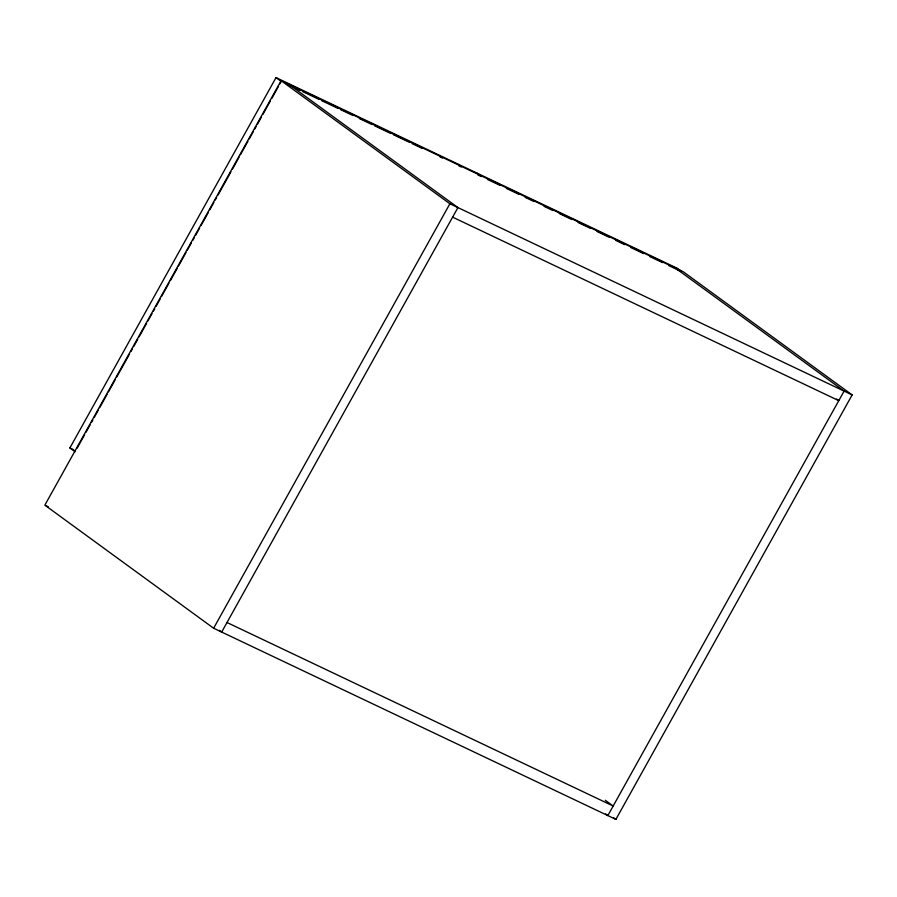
<?xml version="1.0" encoding="UTF-8"?>
<svg xmlns="http://www.w3.org/2000/svg" width="897" height="897" viewBox="0 0 897 897"><rect width="100%" height="100%" fill="white"/><g stroke="black" fill="none" stroke-linecap="round" stroke-linejoin="round"><path stroke-width="1.35" d="M75.124 451.774L69.888 447.951L276.018 77.602L476.251 172.762L481.498 176.586M281.109 80.685L44.85 505.146L213.632 628.236L615.891 819.398L852.15 394.927L683.368 271.847L281.109 80.685L449.89 203.765L852.15 394.927M77.164 448.108L84.643 434.664M86.011 432.219L90.092 424.886M91.449 422.442L92.817 419.998M94.174 417.542L98.255 410.209M99.612 407.765L107.102 394.321M108.459 391.877L115.264 379.655M116.621 377.211L129.549 353.99M130.906 351.546L132.274 349.101M133.631 346.657L137.712 339.324M139.069 336.88L146.559 323.436M147.915 320.991L151.997 313.658M153.365 311.214L154.721 308.77M156.078 306.326L160.159 298.993M161.527 296.548L169.006 283.093M170.363 280.649L177.169 268.427M178.525 265.983L186.015 252.539M187.372 250.095L191.453 242.762M192.821 240.318L194.178 237.873M195.535 235.429L199.616 228.096M200.984 225.652L208.463 212.208M209.82 209.763L213.901 202.43M215.269 199.986L216.626 197.542M217.993 195.098L230.91 171.876M232.278 169.432L239.073 157.21M240.441 154.755L247.92 141.311M249.288 138.867L253.369 131.534M254.726 129.09L256.082 126.645M257.45 124.201L261.532 116.868M262.888 114.424L270.367 100.98M271.735 98.535L278.541 86.314M279.898 83.87L281.254 81.425L276.018 77.602M213.632 628.236L449.89 203.765M287.556 84.419L300.147 90.406M302.67 91.595L319.04 99.376M321.552 100.576L337.922 108.358M340.445 109.557L353.037 115.534M359.338 118.527L371.93 124.515M374.453 125.715L390.823 133.496M393.335 134.685L409.716 142.466M412.228 143.666L422.308 148.454M439.934 156.829L442.456 158.029M458.827 165.81L461.338 167.01M477.72 174.792L480.231 175.98M487.43 179.4L500.021 185.387M506.312 188.381L518.903 194.357M525.205 197.351L534.018 201.545M544.098 206.332L552.911 210.526M559.212 213.508L571.804 219.496M578.094 222.49L590.697 228.477M596.987 231.471L609.579 237.447M615.88 240.441L624.693 244.634M630.995 247.628L643.586 253.616M649.877 256.598L662.479 262.586M668.77 265.579L681.361 271.567M452.615 217.141L838.785 400.656L836.542 399.019M69.888 447.951L73.666 449.745M46.005 505.695L48.303 506.783M226.997 622.507L613.167 806.022L605.329 800.303M681.574 271.399L677.381 268.349L477.148 173.188L481.341 176.238M675.318 268.024L844.099 391.103L607.852 815.575L605.598 813.927M289.148 84.509L457.93 207.588L221.682 632.06L219.429 630.412M613.649 817.75L615.891 819.398"/></g></svg>
